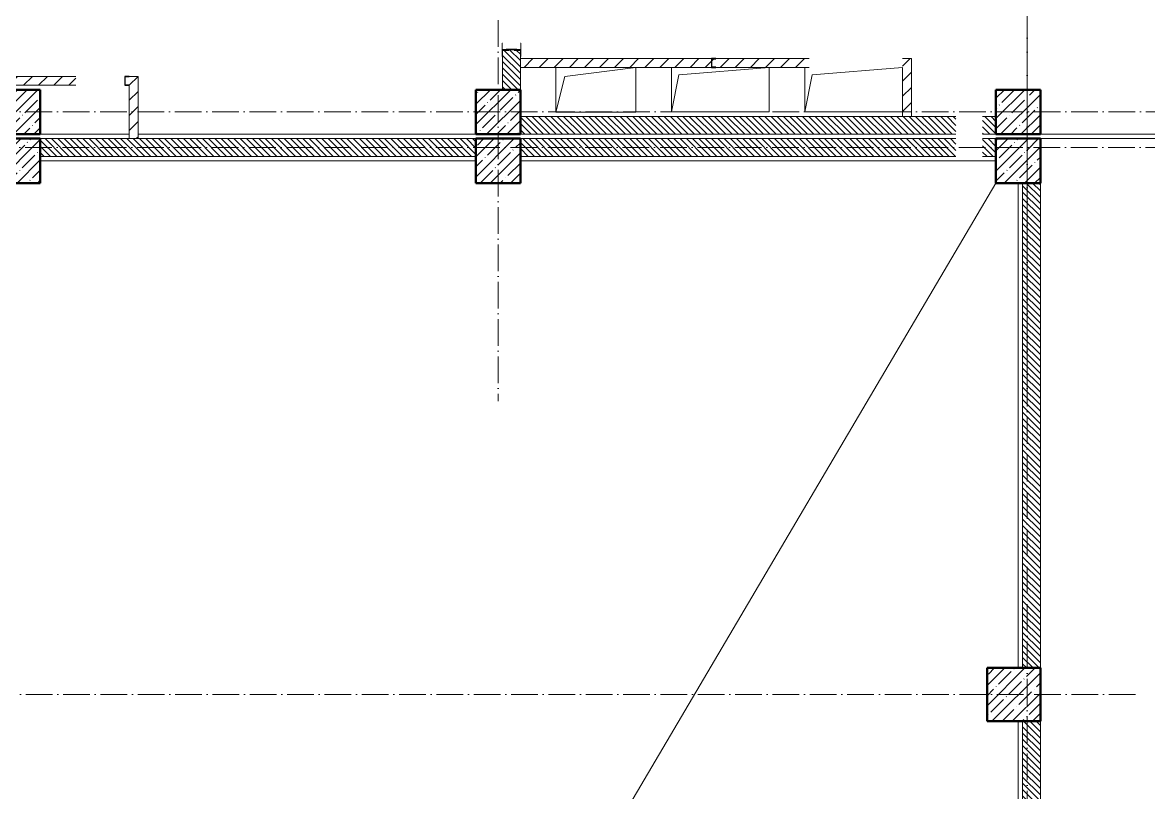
# Model space of a CAD drawing. Header units: millimetres. Extents: x -135211 to 49383, y -8033 to 228499.
# Drawn here: x -52142 to -39477, y 163513 to 172168 of the extents above; entities that cross this region are included whole.
import ezdxf

# ---------------------------------------------------------------- set-up
doc = ezdxf.new("R2010")
doc.units = ezdxf.units.MM
doc.linetypes.add('50_200_ШТРИХ_1Т_ш5_п1_п1_', pattern=[700, 500, -100, 0, -100])
for name, color, linetype, lineweight in [('A-DETL-____-OTLN-4', 7, 'Continuous', 18), ('A-FLOR-____-OTLN', 7, 'Continuous', 9), ('A-GENM-____-MCUT', 7, 'Continuous', 25), ('A-GENM-____-OTLN', 7, 'Continuous', 9), ('A-GENM-____-OTLN-1', 7, 'Continuous', 25), ('A-WALL-____-MCUT', 7, 'Continuous', 13), ('A-WALL-____-MCUT-3', 7, 'Continuous', 9), ('A-WALL-____-PATT-1', 7, 'Continuous', 9), ('A-WALL-FNSH-MCUT-1', 7, 'Continuous', 9), ('S-COLS-____-MCUT', 7, 'Continuous', 50), ('S-COLS-____-OTLN', 7, 'Continuous', 9), ('S-GRID-____-OTLN-1', 7, '50_200_ШТРИХ_1Т_ш5_п1_п1_', 9)]:
    doc.layers.add(name, color=color, linetype=linetype, lineweight=lineweight)
pattern_1 = [(45, (-89000, -42681.04), (-114.04925, 114.04925), []), (45, (-88885.95, -42681.04), (-114.04925, 114.04925), [201.613, -40.323, 3.353, -36.97])]
pattern_2 = [(45, (-77750, -42681.04), (-114.04925, 114.04925), []), (45, (-77635.95, -42681.04), (-114.04925, 114.04925), [201.613, -40.323, 3.353, -36.97])]
pattern_3 = [(45, (-83150, -42681.04), (-114.04925, 114.04925), []), (45, (-83035.95, -42681.04), (-114.04925, 114.04925), [201.613, -40.323, 3.353, -36.97])]
pattern_4 = [(135, (-129942.255, 127932.027), (-35.35534, -35.35534), [])]
pattern_5 = [(45, (-77750, -43231.04), (-114.04925, 114.04925), []), (45, (-77635.95, -43231.04), (-114.04925, 114.04925), [201.613, -40.323, 3.353, -36.97])]
pattern_6 = [(45, (-83150, -43231.04), (-114.04925, 114.04925), []), (45, (-83035.95, -43231.04), (-114.04925, 114.04925), [201.613, -40.323, 3.353, -36.97])]
pattern_7 = [(45, (-89000, -43231.04), (-114.04925, 114.04925), []), (45, (-88885.95, -43231.04), (-114.04925, 114.04925), [201.613, -40.323, 3.353, -36.97])]
pattern_8 = [(45, (-129942.25, 127932.03), (-84.85281, 84.85281), [])]

# ---------------------------------------------------------------- blocks, each defined once
blk = doc.blocks.new('BSC_Колонна _Прямоугольная - 500х500-V33-АР1_План отверстий 3 этажа в осях 1-64_Ю-ЯЯ')
at = {"layer": 'S-COLS-____-OTLN'}
h = blk.add_hatch(dxfattribs=at)
h.set_pattern_fill('FP_41', color=256, style=0, pattern_type=2)
h.set_pattern_definition(pattern_1)
h.paths.add_polyline_path([(-250, -250), (250, -250), (250, 250), (-250, 250)], flags=0)
at = {"layer": 'S-COLS-____-MCUT'}
for p, q in [((250, 250), (-250, 250)), ((-250, 250), (-250, -250)), ((250, -250), (250, 250)), ((-250, -250), (250, -250))]:
    blk.add_line(p, q, dxfattribs=at)
blk = doc.blocks.new('BSC_Колонна _Прямоугольная - 500х500-V34-АР1_План отверстий 3 этажа в осях 1-64_Ю-ЯЯ')
at = {"layer": 'S-COLS-____-OTLN'}
h = blk.add_hatch(dxfattribs=at)
h.set_pattern_fill('FP_42', color=256, style=0, pattern_type=2)
h.set_pattern_definition(pattern_2)
h.paths.add_polyline_path([(-250, -250), (250, -250), (250, 250), (-250, 250)], flags=0)
at = {"layer": 'S-COLS-____-MCUT'}
for p, q in [((250, 250), (-250, 250)), ((-250, 250), (-250, -250)), ((250, -250), (250, 250)), ((-250, -250), (250, -250))]:
    blk.add_line(p, q, dxfattribs=at)
blk = doc.blocks.new('BSC_Колонна _Прямоугольная - 500х500-V35-АР1_План отверстий 3 этажа в осях 1-64_Ю-ЯЯ')
at = {"layer": 'S-COLS-____-OTLN'}
h = blk.add_hatch(dxfattribs=at)
h.set_pattern_fill('FP_43', color=256, style=0, pattern_type=2)
h.set_pattern_definition(pattern_3)
h.paths.add_polyline_path([(-250, -250), (250, -250), (250, 250), (-250, 250)], flags=0)
at = {"layer": 'S-COLS-____-MCUT'}
for p, q in [((250, 250), (-250, 250)), ((-250, 250), (-250, -250)), ((250, -250), (250, 250)), ((-250, -250), (250, -250))]:
    blk.add_line(p, q, dxfattribs=at)
blk = doc.blocks.new('BSC_Колонна _Прямоугольная - 500х500-V118-АР1_План отверстий 3 этажа в осях 1-64_Ю-ЯЯ')
at = {"layer": 'S-COLS-____-OTLN'}
h = blk.add_hatch(dxfattribs=at)
h.set_pattern_fill('FP_123', color=256, style=0, pattern_type=2)
h.set_pattern_definition(pattern_5)
h.paths.add_polyline_path([(-250, -250), (250, -250), (250, 250), (-250, 250)], flags=0)
at = {"layer": 'S-COLS-____-MCUT'}
for p, q in [((250, 250), (-250, 250)), ((-250, 250), (-250, -250)), ((250, -250), (250, 250)), ((-250, -250), (250, -250))]:
    blk.add_line(p, q, dxfattribs=at)
blk = doc.blocks.new('BSC_Колонна _Прямоугольная - 500х500-V120-АР1_План отверстий 3 этажа в осях 1-64_Ю-ЯЯ')
at = {"layer": 'S-COLS-____-OTLN'}
h = blk.add_hatch(dxfattribs=at)
h.set_pattern_fill('FP_125', color=256, style=0, pattern_type=2)
h.set_pattern_definition(pattern_6)
h.paths.add_polyline_path([(-250, -250), (250, -250), (250, 250), (-250, 250)], flags=0)
at = {"layer": 'S-COLS-____-MCUT'}
for p, q in [((250, 250), (-250, 250)), ((-250, 250), (-250, -250)), ((250, -250), (250, 250)), ((-250, -250), (250, -250))]:
    blk.add_line(p, q, dxfattribs=at)
blk = doc.blocks.new('BSC_Колонна _Прямоугольная - 500х500-V121-АР1_План отверстий 3 этажа в осях 1-64_Ю-ЯЯ')
at = {"layer": 'S-COLS-____-OTLN'}
h = blk.add_hatch(dxfattribs=at)
h.set_pattern_fill('FP_126', color=256, style=0, pattern_type=2)
h.set_pattern_definition(pattern_7)
h.paths.add_polyline_path([(-250, -250), (250, -250), (250, 250), (-250, 250)], flags=0)
at = {"layer": 'S-COLS-____-MCUT'}
for p, q in [((250, 250), (-250, 250)), ((-250, 250), (-250, -250)), ((250, -250), (250, 250)), ((-250, -250), (250, -250))]:
    blk.add_line(p, q, dxfattribs=at)
blk = doc.blocks.new('154_Фахверк_СКБ_Швеллер - Тип_100_3960-28515122-АР1_План отверстий 3 этажа в осях 1-64_Ю-ЯЯ')
at = {"layer": 'A-GENM-____-MCUT'}
for p, q in [((175, 50), (125, 50)), ((125, 50), (125, -50)), ((128, 47), (175, 47)), ((128, -47), (128, 47)), ((175, 47), (175, 50)), ((125, -50), (175, -50)), ((175, -47), (128, -47)), ((175, -50), (175, -47))]:
    blk.add_line(p, q, dxfattribs=at)
blk = doc.blocks.new('154_Стойка_СКБ_Уголок - СМ-2480_200-28346303-АР1_План отверстий 3 этажа в осях 1-64_Ю-ЯЯ')
at = {"layer": 'A-GENM-____-MCUT'}
for p, q in [((125, 156), (125, 81)), ((200, 156), (125, 156)), ((131, 81), (131, 150)), ((131, 150), (200, 150)), ((200, 150), (200, 156)), ((125, 81), (131, 81)), ((131, 19), (125, 19)), ((125, 19), (125, -56)), ((131, -50), (131, 19)), ((125, -56), (200, -56)), ((200, -50), (131, -50)), ((200, -56), (200, -50))]:
    blk.add_line(p, q, dxfattribs=at)
blk = doc.blocks.new('Стойка_Влож_Полоса боковая - Полоса-V164-АР1_План отверстий 3 этажа в осях 1-64_Ю-ЯЯ')
at = {"layer": 'A-GENM-____-OTLN'}
for p, q in [((-5, 60), (0, 60)), ((-5, -60), (-5, 60)), ((0, 31), (0, -31)), ((0, -60), (-5, -60))]:
    blk.add_line(p, q, dxfattribs=at)
blk = doc.blocks.new('Стойка_Влож_Уголок_Опорный - Уголок-28213941-АР1_План отверстий 3 этажа в осях 1-64_Ю-ЯЯ')
at = {"layer": 'A-GENM-____-OTLN'}
for p, q in [((-212, -6), (-212, 0)), ((0, 0), (0, -6)), ((-212, -75), (-212, -6)), ((-212, -6), (-206, -6)), ((-212, -75), (-206, -75)), ((-6, -6), (0, -6)), ((-6, -75), (0, -75)), ((0, -6), (0, -75))]:
    blk.add_line(p, q, dxfattribs=at)
blk = doc.blocks.new('AR_Отверстие прямоугольное _в плите_ - AR_Отверстие прямоугольное _в плите_-30552730-АР1_План отверстий 3 этажа в осях 1-64_Ю-ЯЯ')
at = {"layer": 'A-GENM-____-OTLN'}
for p, q in [((450, 250), (-450, 250)), ((-450, 250), (-450, -250)), ((-450, -250), (-350, 150)), ((-350, 150), (450, 250)), ((450, -250), (450, 250)), ((-450, -250), (450, -250))]:
    blk.add_line(p, q, dxfattribs=at)
blk = doc.blocks.new('AR_Отверстие прямоугольное _в плите_ - AR_Отверстие прямоугольное _в плите_-V202-АР1_План отверстий 3 этажа в осях 1-64_Ю-ЯЯ')
at = {"layer": 'A-GENM-____-OTLN'}
for p, q in [((-550, 250), (-550, -250)), ((-550, -250), (-467, 167)), ((-467, 167), (550, 250)), ((550, -250), (550, 250)), ((-550, -250), (550, -250))]:
    blk.add_line(p, q, dxfattribs=at)
blk = doc.blocks.new('AR_Отверстие прямоугольное _в плите_ - AR_Отверстие прямоугольное _в плите_-V203-АР1_План отверстий 3 этажа в осях 1-64_Ю-ЯЯ')
at = {"layer": 'A-GENM-____-OTLN'}
for p, q in [((-550, 250), (-550, -250)), ((-550, -250), (-467, 167)), ((-467, 167), (550, 250)), ((-550, -250), (550, -250))]:
    blk.add_line(p, q, dxfattribs=at)
blk = doc.blocks.new('154_Фахверк_СКБ_Швеллер - Тип_100_3960_зеркало-36793856-АР1_План отверстий 3 этажа в осях 1-64_Ю-ЯЯ')
at = {"layer": 'A-GENM-____-MCUT'}
for p, q in [((175, 50), (125, 50)), ((125, 50), (125, -50)), ((128, 47), (175, 47)), ((128, -47), (128, 47)), ((175, 47), (175, 50)), ((125, -50), (175, -50)), ((175, -47), (128, -47)), ((175, -50), (175, -47))]:
    blk.add_line(p, q, dxfattribs=at)
blk = doc.blocks.new('BSC_Колонна _Прямоугольная - 500х500-25642906-АР1_План отверстий 3 этажа в осях 1-64_А-ГГ')
at = {"layer": 'S-COLS-____-OTLN'}
h = blk.add_hatch(dxfattribs=at)
h.set_pattern_fill('FP_48', color=256, style=0, pattern_type=2)
h.set_pattern_definition(pattern_1)
h.paths.add_polyline_path([(-250, -250), (250, -250), (250, 250), (-250, 250)], flags=0)
at = {"layer": 'S-COLS-____-MCUT'}
for p, q in [((250, 250), (-250, 250)), ((-250, 250), (-250, -250)), ((250, -250), (250, 250)), ((-250, -250), (250, -250))]:
    blk.add_line(p, q, dxfattribs=at)
blk = doc.blocks.new('BSC_Колонна _Прямоугольная - 600х600-26981669-АР1_План отверстий 3 этажа в осях 1-64_А-ГГ')
at = {"layer": 'S-COLS-____-OTLN'}
h = blk.add_hatch(dxfattribs=at)
h.set_pattern_fill('FP_54', color=256, style=0, pattern_type=2)
h.set_pattern_definition([(45, (-88950, -36681.04), (-114.04925, 114.04925), []), (45, (-88835.95, -36681.04), (-114.04925, 114.04925), [201.613, -40.323, 3.353, -36.97])])
h.paths.add_polyline_path([(-300, -300), (300, -300), (300, 300), (-300, 300)], flags=0)
at = {"layer": 'S-COLS-____-MCUT'}
for p, q in [((300, 300), (-300, 300)), ((-300, 300), (-300, -300)), ((300, -300), (300, 300)), ((-300, -300), (300, -300))]:
    blk.add_line(p, q, dxfattribs=at)
blk = doc.blocks.new('BSC_Колонна _Прямоугольная - 500х500-V21-АР1_План отверстий 3 этажа в осях 1-64_А-ГГ')
at = {"layer": 'S-COLS-____-OTLN'}
h = blk.add_hatch(dxfattribs=at)
h.set_pattern_fill('FP_58', color=256, style=0, pattern_type=2)
h.set_pattern_definition(pattern_2)
h.paths.add_polyline_path([(-250, -250), (250, -250), (250, 250), (-250, 250)], flags=0)
at = {"layer": 'S-COLS-____-MCUT'}
for p, q in [((250, 250), (-250, 250)), ((-250, 250), (-250, -250)), ((250, -250), (250, 250)), ((-250, -250), (250, -250))]:
    blk.add_line(p, q, dxfattribs=at)
blk = doc.blocks.new('BSC_Колонна _Прямоугольная - 500х500-V22-АР1_План отверстий 3 этажа в осях 1-64_А-ГГ')
at = {"layer": 'S-COLS-____-OTLN'}
h = blk.add_hatch(dxfattribs=at)
h.set_pattern_fill('FP_59', color=256, style=0, pattern_type=2)
h.set_pattern_definition(pattern_3)
h.paths.add_polyline_path([(-250, -250), (250, -250), (250, 250), (-250, 250)], flags=0)
at = {"layer": 'S-COLS-____-MCUT'}
for p, q in [((250, 250), (-250, 250)), ((-250, 250), (-250, -250)), ((250, -250), (250, 250)), ((-250, -250), (250, -250))]:
    blk.add_line(p, q, dxfattribs=at)
blk = doc.blocks.new('BSC_Колонна _Прямоугольная - 500х500-V142-АР1_План отверстий 3 этажа в осях 1-64_А-ГГ')
at = {"layer": 'S-COLS-____-OTLN'}
h = blk.add_hatch(dxfattribs=at)
h.set_pattern_fill('FP_165', color=256, style=0, pattern_type=2)
h.set_pattern_definition(pattern_5)
h.paths.add_polyline_path([(-250, -250), (250, -250), (250, 250), (-250, 250)], flags=0)
at = {"layer": 'S-COLS-____-MCUT'}
for p, q in [((250, 250), (-250, 250)), ((-250, 250), (-250, -250)), ((250, -250), (250, 250)), ((-250, -250), (250, -250))]:
    blk.add_line(p, q, dxfattribs=at)
blk = doc.blocks.new('BSC_Колонна _Прямоугольная - 500х500-V144-АР1_План отверстий 3 этажа в осях 1-64_А-ГГ')
at = {"layer": 'S-COLS-____-OTLN'}
h = blk.add_hatch(dxfattribs=at)
h.set_pattern_fill('FP_167', color=256, style=0, pattern_type=2)
h.set_pattern_definition(pattern_6)
h.paths.add_polyline_path([(-250, -250), (250, -250), (250, 250), (-250, 250)], flags=0)
at = {"layer": 'S-COLS-____-MCUT'}
for p, q in [((250, 250), (-250, 250)), ((-250, 250), (-250, -250)), ((250, -250), (250, 250)), ((-250, -250), (250, -250))]:
    blk.add_line(p, q, dxfattribs=at)
blk = doc.blocks.new('BSC_Колонна _Прямоугольная - 500х500-V145-АР1_План отверстий 3 этажа в осях 1-64_А-ГГ')
at = {"layer": 'S-COLS-____-OTLN'}
h = blk.add_hatch(dxfattribs=at)
h.set_pattern_fill('FP_168', color=256, style=0, pattern_type=2)
h.set_pattern_definition(pattern_7)
h.paths.add_polyline_path([(-250, -250), (250, -250), (250, 250), (-250, 250)], flags=0)
at = {"layer": 'S-COLS-____-MCUT'}
for p, q in [((250, 250), (-250, 250)), ((-250, 250), (-250, -250)), ((250, -250), (250, 250)), ((-250, -250), (250, -250))]:
    blk.add_line(p, q, dxfattribs=at)
blk = doc.blocks.new('154_Фахверк_СКБ_Швеллер - Тип_100_3960_зеркало-36793856-АР1_План отверстий 3 этажа в осях 1-64_А-ГГ')
at = {"layer": 'A-GENM-____-MCUT'}
for p, q in [((175, 50), (125, 50)), ((125, 50), (125, -50)), ((128, 47), (175, 47)), ((128, -47), (128, 47)), ((175, 47), (175, 50)), ((125, -50), (175, -50)), ((175, -47), (128, -47)), ((175, -50), (175, -47))]:
    blk.add_line(p, q, dxfattribs=at)

msp = doc.modelspace()

# ---------------------------------------------------------------- hatches: boundary and pattern name
at = {"layer": 'A-WALL-____-PATT-1'}
h = msp.add_hatch(dxfattribs=at)
h.set_pattern_fill('FP_9', color=256, style=0, pattern_type=2)
h.set_pattern_definition(pattern_4)
h.paths.add_polyline_path([(-46542.3, 171413.1), (-46542.3, 171857.1), (-46611.3, 171857.1), (-46611.3, 171863.1), (-46673.3, 171863.1), (-46673.3, 171857.1), (-46742.3, 171857.1), (-46742.3, 171413.1), (-46582.3, 171413.1)], flags=0)
h.paths.add_polyline_path([(-46673.3, 173563.1), (-46611.3, 173563.1), (-46611.3, 173569.1), (-46542.3, 173569.1), (-46542.3, 173863.1), (-46742.3, 173863.1), (-46742.3, 173569.1), (-46673.3, 173569.1)], flags=0)
h = msp.add_hatch(dxfattribs=at)
h.set_pattern_fill('FP_7', color=256, style=0, pattern_type=2)
h.set_pattern_definition(pattern_8)
h.paths.add_polyline_path([(-46542.3, 171663.1), (-44392.3, 171663.1), (-44392.3, 171763.1), (-46542.3, 171763.1)], flags=0)
h.paths.add_polyline_path([(-44342.3, 171663.1), (-43292.3, 171663.1), (-43292.3, 171763.1), (-44342.3, 171763.1), (-44342.3, 171760.1), (-44389.3, 171760.1), (-44389.3, 171666.1), (-44342.3, 171666.1)], flags=0)
h = msp.add_hatch(dxfattribs=at)
h.set_pattern_fill('FP_7', color=256, style=0, pattern_type=2)
h.set_pattern_definition(pattern_8)
h.paths.add_polyline_path([(-42142.3, 171113.1), (-42142.3, 171763.1), (-42242.3, 171763.1), (-42242.3, 171113.1)], flags=0)
h = msp.add_hatch(dxfattribs=at)
h.set_pattern_fill('FP_7', color=256, style=0, pattern_type=2)
h.set_pattern_definition(pattern_8)
h.paths.add_polyline_path([(-51542.3, 171463.1), (-51542.3, 171563.1), (-52342.3, 171563.1), (-52342.3, 171463.1), (-52187.9, 171463.1)], flags=0)
h.paths.add_polyline_path([(-50842.3, 171463.1), (-50842.3, 171563.1), (-50942.3, 171563.1), (-50942.3, 171560.1), (-50989.3, 171560.1), (-50989.3, 171466.1), (-50942.3, 171466.1), (-50942.3, 171463.1)], flags=0)
h = msp.add_hatch(dxfattribs=at)
h.set_pattern_fill('FP_4', color=256, style=0, pattern_type=2)
h.set_pattern_definition(pattern_8)
h.paths.add_polyline_path([(-50942.3, 171463.1), (-50842.3, 171463.1), (-50842.3, 171563.1), (-50942.3, 171563.1), (-50942.3, 171560.1), (-50989.3, 171560.1), (-50989.3, 171466.1), (-50942.3, 171466.1)], flags=0)
h.paths.add_polyline_path([(-52342.3, 171463.1), (-51542.3, 171463.1), (-51542.3, 171563.1), (-52342.3, 171563.1)], flags=0)
h = msp.add_hatch(dxfattribs=at)
h.set_pattern_fill('FP_7', color=256, style=0, pattern_type=2)
h.set_pattern_definition(pattern_8)
h.paths.add_polyline_path([(-50842.3, 170863.1), (-50842.3, 171463.1), (-50942.3, 171463.1), (-50942.3, 170863.1)], flags=0)
h = msp.add_hatch(dxfattribs=at)
h.set_pattern_fill('FP_4', color=256, style=0, pattern_type=2)
h.set_pattern_definition(pattern_8)
h.paths.add_polyline_path([(-50842.3, 170863.1), (-50842.3, 171463.1), (-50942.3, 171463.1), (-50942.3, 170863.1)], flags=0)
h = msp.add_hatch(dxfattribs=at)
h.set_pattern_fill('FP_9', color=256, style=0, pattern_type=2)
h.set_pattern_definition(pattern_4)
h.paths.add_polyline_path([(-41342.3, 170913.1), (-41192.3, 170913.1), (-41192.3, 171113.1), (-41342.3, 171113.1)], flags=0)
h.paths.add_polyline_path([(-41642.3, 170913.1), (-41642.3, 171113.1), (-46542.3, 171113.1), (-46542.3, 170913.1), (-45118, 170913.1)], flags=0)
h = msp.add_hatch(dxfattribs=at)
h.set_pattern_fill('FP_6', color=256, style=0, pattern_type=2)
h.set_pattern_definition(pattern_4)
h.paths.add_polyline_path([(-41342.3, 170913.1), (-41192.3, 170913.1), (-41192.3, 171113.1), (-41342.3, 171113.1)], flags=0)
h.paths.add_polyline_path([(-41642.3, 170913.1), (-41642.3, 171113.1), (-46542.3, 171113.1), (-46542.3, 170913.1), (-45117.6, 170913.1)], flags=0)
h = msp.add_hatch(dxfattribs=at)
h.set_pattern_fill('FP_9', color=256, style=0, pattern_type=2)
h.set_pattern_definition(pattern_4)
h.paths.add_polyline_path([(-47042.3, 170663.1), (-47042.3, 170863.1), (-51942.3, 170863.1), (-51942.3, 170663.1), (-48652.9, 170663.1)], flags=0)
h = msp.add_hatch(dxfattribs=at)
h.set_pattern_fill('FP_6', color=256, style=0, pattern_type=2)
h.set_pattern_definition(pattern_4)
h.paths.add_polyline_path([(-47042.3, 170663.1), (-47042.3, 170863.1), (-51942.3, 170863.1), (-51942.3, 170663.1), (-48652.6, 170663.1)], flags=0)
h = msp.add_hatch(dxfattribs=at)
h.set_pattern_fill('FP_9', color=256, style=0, pattern_type=2)
h.set_pattern_definition(pattern_4)
h.paths.add_polyline_path([(-41342.3, 170663.1), (-41192.3, 170663.1), (-41192.3, 170863.1), (-41342.3, 170863.1)], flags=0)
h.paths.add_polyline_path([(-41642.3, 170663.1), (-41642.3, 170863.1), (-46542.3, 170863.1), (-46542.3, 170663.1), (-45118, 170663.1)], flags=0)
h = msp.add_hatch(dxfattribs=at)
h.set_pattern_fill('FP_6', color=256, style=0, pattern_type=2)
h.set_pattern_definition(pattern_4)
h.paths.add_polyline_path([(-41342.3, 170663.1), (-41192.3, 170663.1), (-41192.3, 170863.1), (-41342.3, 170863.1)], flags=0)
h.paths.add_polyline_path([(-41642.3, 170663.1), (-41642.3, 170863.1), (-46542.3, 170863.1), (-46542.3, 170663.1), (-45117.6, 170663.1)], flags=0)
h = msp.add_hatch(dxfattribs=at)
h.set_pattern_fill('FP_6', color=256, style=0, pattern_type=2)
h.set_pattern_definition(pattern_4)
h.paths.add_polyline_path([(-40692.3, 164913.1), (-40692.3, 170363.1), (-40892.3, 170363.1), (-40892.3, 164913.1)], flags=0)
h = msp.add_hatch(dxfattribs=at)
h.set_pattern_fill('FP_6', color=256, style=0, pattern_type=2)
h.set_pattern_definition(pattern_4)
h.paths.add_polyline_path([(-40692.3, 158913.1), (-40692.3, 164313.1), (-40892.3, 164313.1), (-40892.3, 158913.1)], flags=0)

# ---------------------------------------------------------------- linework, layer by layer
at = {"layer": 'A-DETL-____-OTLN-4'}
msp.add_line((-58592.3, 140863.1), (-41192.3, 170363.1), dxfattribs=at)
at = {"layer": 'A-FLOR-____-OTLN'}
for p, q in [((-46142.3, 171661.8), (-45242.3, 171661.8)), ((-46142.3, 171161.8), (-46142.3, 171661.8)), ((-45242.3, 171661.8), (-45242.3, 171161.8)), ((-44842.3, 171163.1), (-44842.3, 171663.1)), ((-43742.3, 171663.1), (-43742.3, 171163.1)), ((-43342.3, 171163.1), (-43342.3, 171663.1)), ((-45242.3, 171161.8), (-46142.3, 171161.8)), ((-43742.3, 171163.1), (-44842.3, 171163.1)), ((-42242.3, 171163.1), (-43342.3, 171163.1)), ((-51942.3, 170913.1), (-50942.3, 170913.1)), ((-51942.3, 170913.1), (-50942.3, 170913.1)), ((-50842.3, 170913.1), (-47042.3, 170913.1)), ((-50842.3, 170913.1), (-47042.3, 170913.1)), ((-40692.3, 170913.1), (-37242.3, 170913.1)), ((-40692.3, 170913.1), (-37242.3, 170913.1)), ((-37242.3, 170863.1), (-40692.3, 170863.1)), ((-37242.3, 170863.1), (-40692.3, 170863.1)), ((-51942.3, 170613.1), (-47042.3, 170613.1)), ((-51942.3, 170613.1), (-47042.3, 170613.1)), ((-46542.3, 170613.1), (-41192.3, 170613.1)), ((-46542.3, 170613.1), (-41192.3, 170613.1)), ((-40942.3, 170363.1), (-40942.3, 164913.1)), ((-40942.3, 164313.1), (-40942.3, 158913.1))]:
    msp.add_line(p, q, dxfattribs=at)
at = {"layer": 'A-WALL-____-MCUT'}
for p, q in [((-46742.3, 171788.1), (-46742.3, 171413.1)), ((-46542.3, 171413.1), (-46542.3, 171788.1)), ((-41642.3, 171113.1), (-46542.3, 171113.1)), ((-41192.3, 171113.1), (-41342.3, 171113.1)), ((-47042.3, 170863.1), (-51942.3, 170863.1)), ((-46542.3, 170913.1), (-41642.3, 170913.1)), ((-41642.3, 170863.1), (-46542.3, 170863.1)), ((-41342.3, 170913.1), (-41192.3, 170913.1)), ((-41192.3, 170863.1), (-41342.3, 170863.1)), ((-51942.3, 170663.1), (-47042.3, 170663.1)), ((-46542.3, 170663.1), (-41642.3, 170663.1)), ((-41342.3, 170663.1), (-41192.3, 170663.1))]:
    msp.add_line(p, q, dxfattribs=at)
at = {"layer": 'A-WALL-____-MCUT-3'}
for p, q in [((-41642.3, 171113.1), (-46542.3, 171113.1)), ((-41192.3, 171113.1), (-41342.3, 171113.1)), ((-47042.3, 170863.1), (-51942.3, 170863.1)), ((-46542.3, 170913.1), (-41642.3, 170913.1)), ((-41642.3, 170863.1), (-46542.3, 170863.1)), ((-41342.3, 170913.1), (-41192.3, 170913.1)), ((-41192.3, 170863.1), (-41342.3, 170863.1)), ((-51942.3, 170663.1), (-47042.3, 170663.1)), ((-46542.3, 170663.1), (-41642.3, 170663.1)), ((-41342.3, 170663.1), (-41192.3, 170663.1)), ((-40892.3, 170363.1), (-40892.3, 164913.1)), ((-40692.3, 164913.1), (-40692.3, 170363.1)), ((-40892.3, 164313.1), (-40892.3, 158913.1)), ((-40692.3, 158913.1), (-40692.3, 164313.1))]:
    msp.add_line(p, q, dxfattribs=at)
at = {"layer": 'A-WALL-FNSH-MCUT-1'}
for p, q in [((-44392.3, 171763.1), (-46542.3, 171763.1)), ((-43292.3, 171763.1), (-44342.3, 171763.1)), ((-42142.3, 171763.1), (-42242.3, 171763.1)), ((-42142.3, 171113.1), (-42142.3, 171763.1)), ((-46542.3, 171663.1), (-44392.3, 171663.1)), ((-44342.3, 171663.1), (-43292.3, 171663.1)), ((-42242.3, 171663.1), (-42242.3, 171113.1)), ((-51542.3, 171563.1), (-52442.3, 171563.1)), ((-51542.3, 171563.1), (-52442.3, 171563.1)), ((-50842.3, 171563.1), (-50942.3, 171563.1)), ((-50842.3, 171563.1), (-50942.3, 171563.1)), ((-50842.3, 170863.1), (-50842.3, 171563.1)), ((-50842.3, 170863.1), (-50842.3, 171563.1)), ((-52342.3, 171463.1), (-51542.3, 171463.1)), ((-52342.3, 171463.1), (-51542.3, 171463.1)), ((-50942.3, 171463.1), (-50942.3, 170863.1)), ((-50942.3, 171463.1), (-50942.3, 170863.1))]:
    msp.add_line(p, q, dxfattribs=at)
at = {"layer": 'S-GRID-____-OTLN-1', "color": 251, "ltscale": 0.6, "true_color": 0x636466}
for p, q in [((-46792.3, 218824.9), (-46792.3, 167913.1)), ((-40842.3, 218824.9), (-40842.3, 167913.1)), ((-40842.3, 177813), (-40842.3, 123449.4)), ((-55469.9, 171163.1), (-26007.7, 171163.1)), ((-55469.9, 171163.1), (-26007.7, 171163.1)), ((-62615.5, 170763.1), (-25867.8, 170763.1)), ((-39623.5, 164613.1), (-62615.5, 164613.1))]:
    msp.add_line(p, q, dxfattribs=at)

# ---------------------------------------------------------------- block references
at = {"layer": 'A-GENM-____-OTLN'}
for name, p, rotation in [('Стойка_Влож_Уголок_Опорный - Уголок-28213941-АР1_План отверстий 3 этажа в осях 1-64_Ю-ЯЯ', (-46748.3, 171863.1), 180), ('Стойка_Влож_Полоса боковая - Полоса-V164-АР1_План отверстий 3 этажа в осях 1-64_Ю-ЯЯ', (-46642.3, 171863.1), 269.9999999999999)]:
    msp.add_blockref(name, p, dxfattribs=dict(at, rotation=rotation))
for name, p in [('AR_Отверстие прямоугольное _в плите_ - AR_Отверстие прямоугольное _в плите_-30552730-АР1_План отверстий 3 этажа в осях 1-64_Ю-ЯЯ', (-45692.3, 171411.8)), ('AR_Отверстие прямоугольное _в плите_ - AR_Отверстие прямоугольное _в плите_-V202-АР1_План отверстий 3 этажа в осях 1-64_Ю-ЯЯ', (-44292.3, 171413.1)), ('AR_Отверстие прямоугольное _в плите_ - AR_Отверстие прямоугольное _в плите_-V203-АР1_План отверстий 3 этажа в осях 1-64_Ю-ЯЯ', (-42792.3, 171413.1))]:
    msp.add_blockref(name, p, dxfattribs=at)
at = {"layer": 'A-GENM-____-OTLN-1', "rotation": 269.9999999999999}
msp.add_blockref('154_Стойка_СКБ_Уголок - СМ-2480_200-28346303-АР1_План отверстий 3 этажа в осях 1-64_Ю-ЯЯ', (-46692.3, 171988.1), dxfattribs=at)
at = {"layer": 'A-GENM-____-OTLN-1'}
for name, p in [('154_Фахверк_СКБ_Швеллер - Тип_100_3960-28515122-АР1_План отверстий 3 этажа в осях 1-64_Ю-ЯЯ', (-44517.3, 171713.1)), ('154_Фахверк_СКБ_Швеллер - Тип_100_3960_зеркало-36793856-АР1_План отверстий 3 этажа в осях 1-64_Ю-ЯЯ', (-51117.3, 171513.1)), ('154_Фахверк_СКБ_Швеллер - Тип_100_3960_зеркало-36793856-АР1_План отверстий 3 этажа в осях 1-64_А-ГГ', (-51117.3, 171513.1))]:
    msp.add_blockref(name, p, dxfattribs=at)
at = {"layer": 'S-COLS-____-OTLN'}
for name, p in [('BSC_Колонна _Прямоугольная - 500х500-V118-АР1_План отверстий 3 этажа в осях 1-64_Ю-ЯЯ', (-52192.3, 171163.1)), ('BSC_Колонна _Прямоугольная - 500х500-V142-АР1_План отверстий 3 этажа в осях 1-64_А-ГГ', (-52192.3, 171163.1)), ('BSC_Колонна _Прямоугольная - 500х500-V120-АР1_План отверстий 3 этажа в осях 1-64_Ю-ЯЯ', (-46792.3, 171163.1)), ('BSC_Колонна _Прямоугольная - 500х500-V144-АР1_План отверстий 3 этажа в осях 1-64_А-ГГ', (-46792.3, 171163.1)), ('BSC_Колонна _Прямоугольная - 500х500-V121-АР1_План отверстий 3 этажа в осях 1-64_Ю-ЯЯ', (-40942.3, 171163.1)), ('BSC_Колонна _Прямоугольная - 500х500-V145-АР1_План отверстий 3 этажа в осях 1-64_А-ГГ', (-40942.3, 171163.1)), ('BSC_Колонна _Прямоугольная - 500х500-V34-АР1_План отверстий 3 этажа в осях 1-64_Ю-ЯЯ', (-52192.3, 170613.1)), ('BSC_Колонна _Прямоугольная - 500х500-V21-АР1_План отверстий 3 этажа в осях 1-64_А-ГГ', (-52192.3, 170613.1)), ('BSC_Колонна _Прямоугольная - 500х500-V35-АР1_План отверстий 3 этажа в осях 1-64_Ю-ЯЯ', (-46792.3, 170613.1)), ('BSC_Колонна _Прямоугольная - 500х500-V22-АР1_План отверстий 3 этажа в осях 1-64_А-ГГ', (-46792.3, 170613.1)), ('BSC_Колонна _Прямоугольная - 500х500-V33-АР1_План отверстий 3 этажа в осях 1-64_Ю-ЯЯ', (-40942.3, 170613.1)), ('BSC_Колонна _Прямоугольная - 500х500-25642906-АР1_План отверстий 3 этажа в осях 1-64_А-ГГ', (-40942.3, 170613.1)), ('BSC_Колонна _Прямоугольная - 600х600-26981669-АР1_План отверстий 3 этажа в осях 1-64_А-ГГ', (-40992.3, 164613.1))]:
    msp.add_blockref(name, p, dxfattribs=at)

doc.saveas('drawing.dxf')
